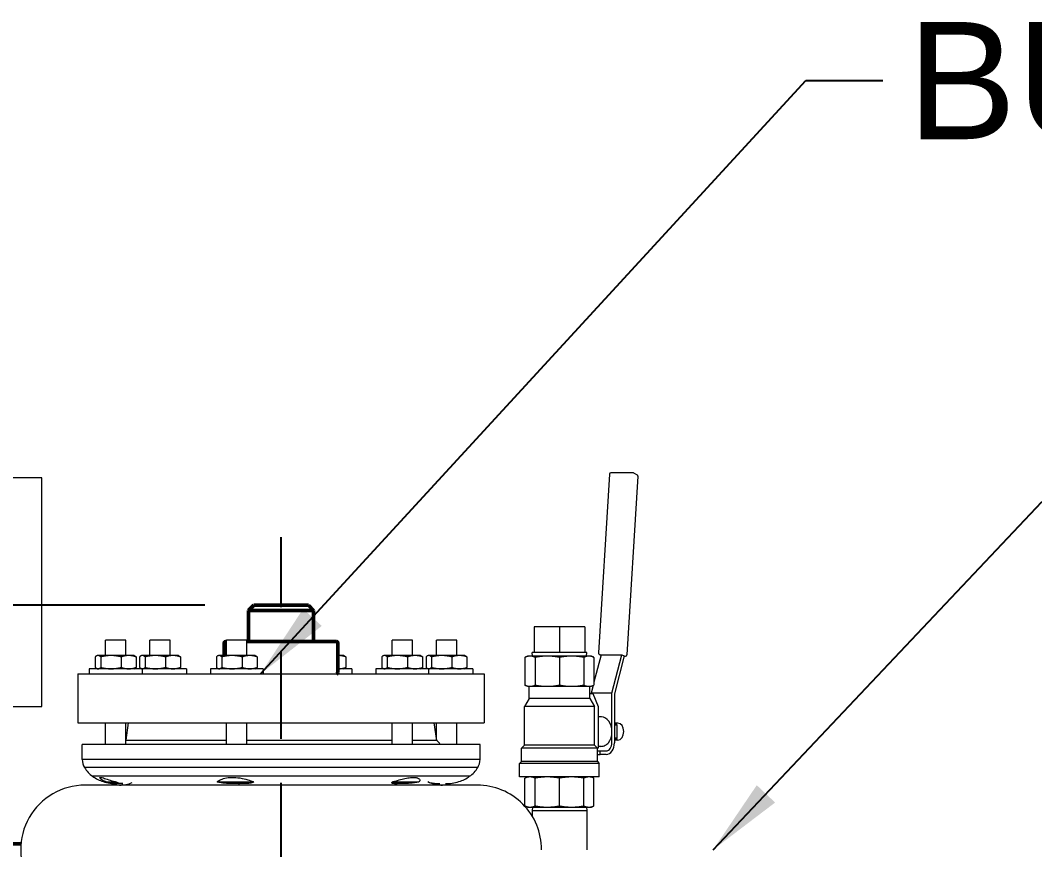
# Model space of a CAD drawing. Header units: inches. Extents: x 15 to 402, y 6 to 258.
# Drawn here: x 303.27 to 318.87, y 126.74 to 139.48 of the extents above; entities that cross this region are included whole.
import ezdxf

# ---------------------------------------------------------------- set-up
doc = ezdxf.new("R2010")
doc.units = ezdxf.units.IN
doc.header["$LTSCALE"] = 12
doc.header["$MEASUREMENT"] = 0
doc.linetypes.add('CHAIN', pattern=[0.7087, 0.4724, -0.0591, 0.1181, -0.0591])
doc.layers.add('Centerline', color=5, linetype='CHAIN', lineweight=25, true_color=0x0000ff)
for name, color, linetype, lineweight in [('Dimension (ANSI)', 7, 'Continuous', 25), ('Symbol', 7, 'Continuous', 25), ('Symbol (ANSI)', 7, 'Continuous', 25), ('Visible (ANSI)', 7, 'Continuous', 50)]:
    doc.layers.add(name, color=color, linetype=linetype, lineweight=lineweight)
doc.styles.add('MEMCOR Medium', font='arial.ttf')
doc.styles.add('Standard D-E', font='arial.ttf')
doc.dimstyles.new('Default (ANSI)', dxfattribs={"dimscale": 12, "dimtxt": 0.15, "dimasz": 0.098425, "dimexe": 0.125, "dimexo": 0.0625, "dimgap": 0.031496, "dimtad": 0, "dimtih": 1, "dimtoh": 1, "dimdec": 4, "dimrnd": 1e-08, "dimzin": 3, "dimdsep": 46, "dimlunit": 5, "dimtxsty": 'MEMCOR Medium', "dimcen": 0.09, "dimdle": 0.393701, "dimclrd": 256, "dimclre": 256, "dimclrt": 256, "dimadec": 0, "dimazin": 1, "dimtfac": 0.8, "dimtofl": 0, "dimtmove": 0, "dimatfit": 3, "dimfxl": 1, "dimfrac": 1, "dimtolj": 1, "dimtzin": 4, "dimlwd": -1, "dimlwe": -1, "dimarcsym": 0})
doc.dimstyles.new('Default (ANSI)$7', dxfattribs={"dimscale": 12, "dimtxt": 0.15, "dimasz": 0.098425, "dimexe": 0.125, "dimexo": 0.0625, "dimgap": 0.031496, "dimtad": 0, "dimtih": 1, "dimtoh": 1, "dimdec": 4, "dimrnd": 1e-08, "dimzin": 3, "dimdsep": 46, "dimlunit": 5, "dimtxsty": 'MEMCOR Medium', "dimcen": 0.09, "dimdle": 0.393701, "dimclrd": 256, "dimclre": 256, "dimclrt": 256, "dimadec": 0, "dimazin": 1, "dimtfac": 0.8, "dimtofl": 0, "dimtmove": 0, "dimatfit": 3, "dimfxl": 1, "dimfrac": 1, "dimtolj": 1, "dimtzin": 4, "dimlwd": -1, "dimlwe": -1, "dimarcsym": 0})
doc.dimstyles.new('Default D-E$7', dxfattribs={"dimscale": 12, "dimtxt": 0.15, "dimasz": 0.098425, "dimexe": 0.125, "dimexo": 0.0625, "dimgap": 0.031496, "dimtad": 0, "dimtih": 1, "dimtoh": 1, "dimrnd": 1e-08, "dimzin": 4, "dimdsep": 46, "dimtxsty": 'Standard D-E', "dimcen": 0.09, "dimdle": 0.393701, "dimclrd": 256, "dimclre": 256, "dimclrt": 256, "dimadec": 0, "dimazin": 1, "dimtfac": 1, "dimtofl": 0, "dimtmove": 0, "dimatfit": 3, "dimfxl": 1, "dimtolj": 1, "dimtzin": 4, "dimlwd": -1, "dimlwe": -1, "dimarcsym": 0})

# ---------------------------------------------------------------- blocks, each defined once
blk = doc.blocks.new('*D27')
at = {"layer": 'Defpoints', "color": 0, "transparency": 16777216}
for p in [(306.861, 130.491), (258.848, 39.736), (286.657, 39.736)]:
    blk.add_point(p, dxfattribs=at)
at = {"layer": 'Dimension (ANSI)', "transparency": 16777216}
for p, q in [((306.111, 130.491), (257.348, 130.491)), ((258.848, 129.31), (258.848, 91.259)), ((258.848, 40.917), (258.848, 78.967)), ((285.907, 39.736), (257.348, 39.736))]:
    blk.add_line(p, q, dxfattribs=at)
for points in [[(258.651, 129.31), (259.045, 129.31), (258.848, 130.491)], [(258.651, 40.917), (259.045, 40.917), (258.848, 39.736)]]:
    blk.add_solid(points, dxfattribs=at)
at = {"layer": 'Dimension (ANSI)', "transparency": 16777216, "char_height": 1.8, "attachment_point": 5, "style": 'MEMCOR Medium'}
for s, insert in [('\\A1; \\fArial|b0|i0;90{\\H0.8x;\\S3#4;} in', (258.848, 86.962)), ('\\A1;[2305.2 mm]{\\P\\fArial|b0|i0;SHIPPING HEIGHT\\P\\fArial|b0|i0;REF.}', (258.848, 80.816))]:
    blk.add_mtext(s, dxfattribs=dict(at, insert=insert))

msp = doc.modelspace()

# ---------------------------------------------------------------- linework, layer by layer
at = {"layer": 'Centerline', "ltscale": 0.952448}
msp.add_line((307.28121, 41.36326), (307.28121, 131.53714), dxfattribs=at)
at = {"layer": 'Visible (ANSI)', "linetype": 'Continuous', "lineweight": 18}
for p, q in [((303.60109, 132.44911), (296.11209, 132.44911)), ((303.60109, 128.93711), (303.60109, 132.44911)), ((312.33095, 132.50692), (312.16104, 129.76041)), ((312.69014, 132.52652), (312.35179, 132.52652)), ((312.76888, 132.47454), (312.59897, 129.72803)), ((312.69969, 132.5242), (312.75759, 132.4944)), ((311.17219, 130.15778), (311.17219, 129.76408)), ((311.56193, 130.15778), (311.17219, 130.15778)), ((311.95168, 130.15778), (311.56193, 130.15778)), ((311.56193, 130.15778), (311.56193, 129.76408)), ((311.95168, 130.15778), (311.95168, 129.76408)), ((304.89565, 129.95586), (304.58315, 129.95586)), ((304.58315, 129.71886), (304.58315, 129.95586)), ((304.89565, 129.71886), (304.89565, 129.95586)), ((305.577, 129.95586), (305.2645, 129.95586)), ((305.2645, 129.71886), (305.2645, 129.95586)), ((305.577, 129.71886), (305.577, 129.95586)), ((306.75711, 129.95586), (306.44461, 129.95586)), ((306.44461, 129.71886), (306.44461, 129.95586)), ((306.75711, 129.71886), (306.75711, 129.95586)), ((309.29991, 129.95586), (308.98741, 129.95586)), ((308.98741, 129.71886), (308.98741, 129.95586)), ((309.29991, 129.71886), (309.29991, 129.95586)), ((309.98125, 129.95586), (309.66875, 129.95586)), ((309.66875, 129.71886), (309.66875, 129.95586)), ((309.98125, 129.71886), (309.98125, 129.95586)), ((311.98058, 129.76408), (311.14328, 129.76408)), ((311.14497, 129.70997), (311.14328, 129.76408)), ((311.97889, 129.70997), (311.98058, 129.76408)), ((304.42543, 129.69856), (304.42543, 129.53617)), ((304.4579, 129.71886), (304.44797, 129.71423)), ((304.4675, 129.71886), (304.4579, 129.71886)), ((304.66655, 129.71886), (304.4675, 129.71886)), ((304.50956, 129.69856), (304.50956, 129.53617)), ((304.93845, 129.71886), (304.66655, 129.71886)), ((304.82353, 129.69856), (304.82353, 129.53617)), ((305.0209, 129.71886), (304.93845, 129.71886)), ((305.0209, 129.71886), (305.03083, 129.71423)), ((305.05338, 129.69856), (305.05338, 129.53617)), ((305.10677, 129.69856), (305.10677, 129.53617)), ((305.13925, 129.71886), (305.12932, 129.71423)), ((305.14884, 129.71886), (305.13925, 129.71886)), ((305.34789, 129.71886), (305.14884, 129.71886)), ((305.1909, 129.69856), (305.1909, 129.53617)), ((305.6198, 129.71886), (305.34789, 129.71886)), ((305.50487, 129.69856), (305.50487, 129.53617)), ((305.70225, 129.71886), (305.6198, 129.71886)), ((305.70225, 129.71886), (305.71218, 129.71423)), ((305.73472, 129.69856), (305.73472, 129.53617)), ((306.28689, 129.69856), (306.28689, 129.53617)), ((306.31936, 129.71886), (306.30943, 129.71423)), ((306.32895, 129.71886), (306.31936, 129.71886)), ((306.52801, 129.71886), (306.32895, 129.71886)), ((306.37102, 129.69856), (306.37102, 129.53617)), ((306.79991, 129.71886), (306.52801, 129.71886)), ((306.68499, 129.69856), (306.68499, 129.53617)), ((306.88236, 129.71886), (306.79991, 129.71886)), ((306.88236, 129.71886), (306.89229, 129.71423)), ((306.91484, 129.69856), (306.91484, 129.53617)), ((308.1626, 129.71886), (308.15621, 129.71886)), ((308.24505, 129.71886), (308.1626, 129.71886)), ((308.24505, 129.71886), (308.25498, 129.71423)), ((308.27752, 129.69856), (308.27752, 129.53617)), ((308.82969, 129.69856), (308.82969, 129.53617)), ((308.86216, 129.71886), (308.85223, 129.71423)), ((308.87175, 129.71886), (308.86216, 129.71886)), ((309.07081, 129.71886), (308.87175, 129.71886)), ((308.91382, 129.69856), (308.91382, 129.53617)), ((309.34271, 129.71886), (309.07081, 129.71886)), ((309.22779, 129.69856), (309.22779, 129.53617)), ((309.42516, 129.71886), (309.34271, 129.71886)), ((309.42516, 129.71886), (309.43509, 129.71423)), ((309.45764, 129.69856), (309.45764, 129.53617)), ((309.51103, 129.69856), (309.51103, 129.53617)), ((309.5435, 129.71886), (309.53357, 129.71423)), ((309.5531, 129.71886), (309.5435, 129.71886)), ((309.75215, 129.71886), (309.5531, 129.71886)), ((309.59516, 129.69856), (309.59516, 129.53617)), ((310.02405, 129.71886), (309.75215, 129.71886)), ((309.90913, 129.69856), (309.90913, 129.53617)), ((310.1065, 129.71886), (310.02405, 129.71886)), ((310.1065, 129.71886), (310.11643, 129.71423)), ((310.13898, 129.69856), (310.13898, 129.53617)), ((311.07193, 129.70997), (311.03156, 129.69115)), ((311.03156, 129.69115), (311.03156, 129.2648)), ((311.10923, 129.70997), (311.07193, 129.70997)), ((311.37442, 129.70997), (311.10923, 129.70997)), ((311.1869, 129.69115), (311.1869, 129.2648)), ((311.74945, 129.70997), (311.37442, 129.70997)), ((311.56193, 129.69115), (311.56193, 129.2648)), ((312.01463, 129.70997), (311.74945, 129.70997)), ((311.93696, 129.69115), (311.93696, 129.2648)), ((312.05193, 129.70997), (312.01463, 129.70997)), ((312.05193, 129.70997), (312.0923, 129.69115)), ((312.20067, 129.73197), (312.0923, 129.3109)), ((312.0923, 129.69115), (312.0923, 129.2648)), ((312.17232, 129.74056), (312.19931, 129.72666)), ((312.20067, 129.73197), (312.52057, 129.73197)), ((312.36847, 129.14097), (312.52057, 129.73197)), ((312.55666, 129.71339), (312.40688, 129.1314)), ((312.52057, 129.73197), (312.55666, 129.71339)), ((312.55539, 129.70844), (312.57813, 129.70844)), ((305.1454, 129.51586), (304.3334, 129.51586)), ((304.3334, 129.51586), (304.3334, 129.43586)), ((304.4579, 129.51586), (304.44797, 129.52049)), ((305.0209, 129.51586), (305.03083, 129.52049)), ((305.13925, 129.51586), (305.12932, 129.52049)), ((305.82675, 129.51586), (305.1454, 129.51586)), ((305.1454, 129.51586), (305.1454, 129.43586)), ((305.70225, 129.51586), (305.71218, 129.52049)), ((305.82675, 129.51586), (305.82675, 129.43586)), ((307.00686, 129.51586), (306.19486, 129.51586)), ((306.19486, 129.51586), (306.19486, 129.43586)), ((306.31936, 129.51586), (306.30943, 129.52049)), ((306.88236, 129.51586), (306.89229, 129.52049)), ((307.00686, 129.51586), (307.00686, 129.43586)), ((308.36955, 129.51586), (308.15621, 129.51586)), ((308.24505, 129.51586), (308.25498, 129.52049)), ((308.36955, 129.51586), (308.36955, 129.43586)), ((309.54966, 129.51586), (308.73766, 129.51586)), ((308.73766, 129.51586), (308.73766, 129.43586)), ((308.86216, 129.51586), (308.85223, 129.52049)), ((309.42516, 129.51586), (309.43509, 129.52049)), ((309.5435, 129.51586), (309.53357, 129.52049)), ((309.54966, 129.51586), (309.54966, 129.43586)), ((310.231, 129.51586), (309.54966, 129.51586)), ((310.1065, 129.51586), (310.11643, 129.52049)), ((310.231, 129.51586), (310.231, 129.43586)), ((304.15621, 129.43586), (310.40621, 129.43586)), ((304.15621, 129.43586), (304.15621, 128.68586)), ((310.40621, 129.43586), (310.40621, 128.68586)), ((311.07193, 129.24597), (311.03156, 129.2648)), ((311.07193, 129.24597), (311.10923, 129.24597)), ((311.09643, 129.06037), (311.09643, 129.24597)), ((311.10923, 129.24597), (311.37442, 129.24597)), ((311.37442, 129.24597), (311.74945, 129.24597)), ((311.74945, 129.24597), (312.01463, 129.24597)), ((312.01463, 129.24597), (312.05193, 129.24597)), ((312.02743, 129.06037), (312.02743, 129.24597)), ((312.02743, 129.13596), (312.07503, 129.13596)), ((312.07882, 129.25851), (312.04857, 129.14097)), ((312.36847, 129.14097), (312.04857, 129.14097)), ((312.04857, 129.14097), (312.04857, 129.13596)), ((312.05193, 129.24597), (312.0923, 129.2648)), ((312.07503, 129.13596), (312.15732, 128.93439)), ((312.36847, 128.54997), (312.36847, 129.14097)), ((311.09643, 129.06037), (311.0237, 128.93439)), ((312.02743, 129.06037), (311.09643, 129.06037)), ((312.02743, 129.06037), (312.10017, 128.93439)), ((312.40688, 129.1314), (312.40688, 128.37947)), ((296.11209, 128.93711), (303.60109, 128.93711)), ((312.10017, 128.93439), (311.0237, 128.93439)), ((311.0237, 128.34068), (311.0237, 128.93439)), ((312.10017, 128.34068), (312.10017, 128.93439)), ((312.15732, 128.93439), (312.15732, 128.29704)), ((304.15621, 128.68586), (310.40621, 128.68586)), ((304.58315, 128.35342), (304.58315, 128.68586)), ((304.93231, 128.68586), (304.89565, 128.41818)), ((304.89565, 128.35342), (304.89565, 128.68586)), ((306.44461, 128.35342), (306.44461, 128.68586)), ((306.75711, 128.35342), (306.75711, 128.68586)), ((308.98741, 128.35342), (308.98741, 128.68586)), ((309.29991, 128.35342), (309.29991, 128.68586)), ((309.6321, 128.68586), (309.66916, 128.41524)), ((309.66875, 128.41818), (309.66875, 128.68586)), ((309.98125, 128.35342), (309.98125, 128.68586)), ((312.20852, 128.77617), (312.15732, 128.77617)), ((312.44679, 128.65043), (312.40688, 128.68302)), ((312.45819, 128.68047), (312.41, 128.68047)), ((312.36847, 128.37947), (312.36847, 128.54997)), ((312.44679, 128.65043), (312.40688, 128.65043)), ((312.44679, 128.44951), (312.44679, 128.65043)), ((310.34111, 128.35342), (304.2233, 128.35342)), ((304.2233, 128.12272), (304.2233, 128.35342)), ((306.44461, 128.41524), (304.89565, 128.41524)), ((308.98741, 128.41524), (306.75711, 128.41524)), ((309.66916, 128.41524), (309.29991, 128.41524)), ((310.34111, 128.12272), (310.34111, 128.35342)), ((312.40688, 128.41693), (312.44679, 128.44951)), ((312.44679, 128.44951), (312.40688, 128.44951)), ((312.45819, 128.41947), (312.41, 128.41947)), ((311.0237, 128.34068), (310.98006, 128.29704)), ((312.14381, 128.29704), (310.98006, 128.29704)), ((310.98006, 128.09082), (310.98006, 128.29704)), ((312.10017, 128.34068), (311.0237, 128.34068)), ((312.10017, 128.34068), (312.14381, 128.29704)), ((312.15732, 128.29704), (312.14381, 128.29704)), ((312.14381, 128.09082), (312.14381, 128.29704)), ((312.14381, 128.25447), (312.18636, 128.25447)), ((312.14381, 128.20015), (312.18636, 128.20015)), ((312.19926, 128.32377), (312.15732, 128.32377)), ((312.18636, 128.25447), (312.28008, 128.25447)), ((312.18636, 128.20015), (312.18636, 128.25447)), ((312.28008, 128.20015), (312.18636, 128.20015)), ((310.34111, 128.12272), (304.2233, 128.12272)), ((310.98006, 128.09082), (310.94943, 128.0602)), ((312.17443, 128.0602), (310.94943, 128.0602)), ((310.94943, 127.85397), (310.94943, 128.0602)), ((312.14381, 128.09082), (310.98006, 128.09082)), ((312.14381, 128.09082), (312.17443, 128.0602)), ((312.17443, 127.85397), (312.17443, 128.0602)), ((310.30445, 127.99634), (304.25996, 127.99634)), ((310.18018, 127.86427), (304.38422, 127.86427)), ((304.59479, 127.77766), (304.74599, 127.77766)), ((306.30023, 127.77766), (306.67824, 127.77766)), ((306.67824, 127.77766), (306.86451, 127.77766)), ((308.98765, 127.77766), (309.40072, 127.77766)), ((312.17443, 127.85397), (310.94943, 127.85397)), ((311.07193, 127.85397), (311.03156, 127.83515)), ((311.03156, 127.4088), (311.03156, 127.83515)), ((311.1869, 127.4088), (311.1869, 127.83515)), ((311.56193, 127.4088), (311.56193, 127.83515)), ((311.93696, 127.4088), (311.93696, 127.83515)), ((312.05193, 127.85397), (312.0923, 127.83515)), ((312.0923, 127.4088), (312.0923, 127.83515)), ((310.29692, 127.72794), (304.26749, 127.72794)), ((311.07193, 127.38997), (311.03156, 127.4088)), ((311.07193, 127.38997), (311.10923, 127.38997)), ((311.10923, 127.38997), (311.37442, 127.38997)), ((311.14497, 127.38997), (311.14328, 127.33586)), ((311.14328, 127.33586), (311.98058, 127.33586)), ((311.14328, 127.33586), (311.14328, 127.2506)), ((311.37442, 127.38997), (311.74945, 127.38997)), ((311.74945, 127.38997), (312.01463, 127.38997)), ((311.97889, 127.38997), (311.98058, 127.33586)), ((311.98058, 127.33586), (311.98058, 126.73586)), ((312.01463, 127.38997), (312.05193, 127.38997)), ((312.05193, 127.38997), (312.0923, 127.4088))]:
    msp.add_line(p, q, dxfattribs=at)
at = {"layer": 'Visible (ANSI)'}
for p, q in [((306.86121, 130.49086), (306.78121, 130.41086)), ((307.78121, 130.41086), (306.78121, 130.41086)), ((306.78121, 129.93586), (306.78121, 130.41086)), ((306.86121, 130.49086), (307.70121, 130.49086)), ((307.70121, 130.49086), (307.78121, 130.41086)), ((307.78121, 129.93586), (307.78121, 130.41086)), ((306.44461, 129.93586), (306.43121, 129.93586)), ((308.13121, 129.93586), (306.75711, 129.93586)), ((306.40621, 129.91086), (306.40621, 129.79024)), ((308.15621, 129.91086), (308.15621, 129.46086)), ((303.28242, 126.82711), (295.04409, 126.82711))]:
    msp.add_line(p, q, dxfattribs=at)
at = {"layer": 'Visible (ANSI)', "linetype": 'Continuous', "lineweight": 18}
for centre, radius, start, end in [((312.35179, 132.50564), 0.02088, 90, 176.459975), ((312.69014, 132.50564), 0.02088, 62.763687, 90), ((312.74804, 132.47583), 0.02088, 356.459975, 62.763687), ((312.18188, 129.75912), 0.02088, 176.459975, 242.763687), ((312.57813, 129.72932), 0.02088, 270, 356.459975), ((309.60244, 128.29501), 0.1375, 25.135481, 60.976088), ((304.51181, 128.13792), 0.28891, 183.015326, 209.34172), ((310.0526, 128.13792), 0.28891, 330.65828, 356.984674), ((304.63818, 128.22769), 0.44337, 211.453197, 235.054659), ((309.92623, 128.22769), 0.44337, 304.945341, 328.546803), ((304.70712, 128.30247), 0.54432, 233.614904, 253.026852), ((304.7556, 128.46129), 0.71038, 253.026852, 270), ((304.79872, 128.23105), 0.50311, 270, 292.396492), ((309.76569, 128.23105), 0.50311, 243.229985, 270), ((309.80881, 128.46129), 0.71038, 270, 286.973148), ((309.85729, 128.30247), 0.54432, 286.973148, 306.385096), ((304.26749, 126.73892), 0.98901, 90, 210.573878), ((310.29692, 126.73892), 0.98901, 359.822701, 90)]:
    msp.add_arc(centre, radius, start, end, dxfattribs=at)
at = {"layer": 'Visible (ANSI)'}
for centre, start, end in [((306.43121, 129.91086), 90, 180), ((308.13121, 129.91086), 0, 90), ((308.13121, 129.46086), 270, 0)]:
    msp.add_arc(centre, 0.025, start, end, dxfattribs=at)
at = {"layer": 'Visible (ANSI)', "linetype": 'Continuous', "lineweight": 18}
for centre, major_axis, ratio, start_param, end_param in [((312.20852, 128.54997), (0, 0.2262), 0.70710678, 4.71238898, 6.28318531), ((312.45819, 128.54997), (0, -0.1305), 0.70710678, 0, 3.14159265), ((312.20852, 128.54997), (0, 0.2262), 0.70710678, 3.85862729, 4.71238898), ((312.28008, 128.37947), (0, -0.17932), 0.70710678, 0, 1.57079633), ((312.28008, 128.37947), (0, -0.125), 0.70710678, 0, 1.57079633), ((304.84169, 128.46129), (0, -0.71038), 0.96592583, 0, 0.01134001), ((306.62827, 128.46129), (0, -0.71038), 0.25881905, 0, 0.27525005), ((309.06879, 128.46129), (0, -0.71038), 0.70710678, 6.11799029, 6.28318531), ((309.72272, 128.46129), (0, -0.71038), 0.96592583, 6.0493702, 6.28318531)]:
    msp.add_ellipse(centre, major_axis=major_axis, ratio=ratio, start_param=start_param, end_param=end_param, dxfattribs=at)
at = {"layer": 'Visible (ANSI)'}
msp.add_open_spline([(306.40622, 129.79021), (306.40622, 129.78418), (306.4065, 129.77675), (306.40739, 129.75811), (306.40808, 129.74549), (306.40878, 129.72722), (306.40892, 129.72308), (306.40904, 129.71885)], degree=3, knots=[-1.649718408, -1.649718408, -1.649718408, -1.649718408, -1.545652621, -1.545652621, -1.429649102, -1.429649102, -1.396985446, -1.396985446, -1.396985446, -1.396985446], dxfattribs=at)
at = {"layer": 'Visible (ANSI)', "linetype": 'Continuous', "lineweight": 18}
for points, weights in [([(304.4675, 129.71886), (304.44797, 129.71886), (304.42543, 129.69856)], [1, 1.0379548493, 1]), ([(304.50956, 129.69856), (304.48702, 129.71886), (304.4675, 129.71886)], [1, 1.0379548493, 1]), ([(304.66655, 129.71886), (304.59369, 129.71886), (304.50956, 129.69856)], [1, 1.0379548493, 1]), ([(304.82353, 129.69856), (304.7394, 129.71886), (304.66655, 129.71886)], [1, 1.0379548493, 1]), ([(304.93845, 129.71886), (304.88512, 129.71886), (304.82353, 129.69856)], [1, 1.0379548493, 1]), ([(305.05338, 129.69856), (304.99179, 129.71886), (304.93845, 129.71886)], [1, 1.0379548493, 1]), ([(305.03083, 129.71423), (305.04149, 129.70926), (305.05338, 129.69856)], [1.01895290532, 1.01965956375, 1]), ([(305.14884, 129.71886), (305.12932, 129.71886), (305.10677, 129.69856)], [1, 1.0379548493, 1]), ([(305.1909, 129.69856), (305.16836, 129.71886), (305.14884, 129.71886)], [1, 1.0379548493, 1]), ([(305.34789, 129.71886), (305.27503, 129.71886), (305.1909, 129.69856)], [1, 1.0379548493, 1]), ([(305.50487, 129.69856), (305.42075, 129.71886), (305.34789, 129.71886)], [1, 1.0379548493, 1]), ([(305.6198, 129.71886), (305.56646, 129.71886), (305.50487, 129.69856)], [1, 1.0379548493, 1]), ([(305.73472, 129.69856), (305.67313, 129.71886), (305.6198, 129.71886)], [1, 1.0379548493, 1]), ([(305.71218, 129.71423), (305.72283, 129.70926), (305.73472, 129.69856)], [1.01895290532, 1.01965956375, 1]), ([(306.32895, 129.71886), (306.30943, 129.71886), (306.28689, 129.69856)], [1, 1.0379548493, 1]), ([(306.37102, 129.69856), (306.34848, 129.71886), (306.32895, 129.71886)], [1, 1.0379548493, 1]), ([(306.52801, 129.71886), (306.45515, 129.71886), (306.37102, 129.69856)], [1, 1.0379548493, 1]), ([(306.68499, 129.69856), (306.60086, 129.71886), (306.52801, 129.71886)], [1, 1.0379548493, 1]), ([(306.79991, 129.71886), (306.74658, 129.71886), (306.68499, 129.69856)], [1, 1.0379548493, 1]), ([(306.91484, 129.69856), (306.85325, 129.71886), (306.79991, 129.71886)], [1, 1.0379548493, 1]), ([(306.89229, 129.71423), (306.90295, 129.70926), (306.91484, 129.69856)], [1.01895290532, 1.01965956375, 1]), ([(308.1626, 129.71886), (308.1594, 129.71886), (308.15621, 129.7188)], [1, 1.00219391469, 1.00413419845]), ([(308.27752, 129.69856), (308.21593, 129.71886), (308.1626, 129.71886)], [1, 1.0379548493, 1]), ([(308.25498, 129.71423), (308.26563, 129.70926), (308.27752, 129.69856)], [1.01895290532, 1.01965956375, 1]), ([(308.87175, 129.71886), (308.85223, 129.71886), (308.82969, 129.69856)], [1, 1.0379548493, 1]), ([(308.91382, 129.69856), (308.89128, 129.71886), (308.87175, 129.71886)], [1, 1.0379548493, 1]), ([(309.07081, 129.71886), (308.99795, 129.71886), (308.91382, 129.69856)], [1, 1.0379548493, 1]), ([(309.22779, 129.69856), (309.14366, 129.71886), (309.07081, 129.71886)], [1, 1.0379548493, 1]), ([(309.34271, 129.71886), (309.28938, 129.71886), (309.22779, 129.69856)], [1, 1.0379548493, 1]), ([(309.45764, 129.69856), (309.39605, 129.71886), (309.34271, 129.71886)], [1, 1.0379548493, 1]), ([(309.43509, 129.71423), (309.44575, 129.70926), (309.45764, 129.69856)], [1.01895290532, 1.01965956375, 1]), ([(309.5531, 129.71886), (309.53357, 129.71886), (309.51103, 129.69856)], [1, 1.0379548493, 1]), ([(309.59516, 129.69856), (309.57262, 129.71886), (309.5531, 129.71886)], [1, 1.0379548493, 1]), ([(309.75215, 129.71886), (309.67929, 129.71886), (309.59516, 129.69856)], [1, 1.0379548493, 1]), ([(309.90913, 129.69856), (309.825, 129.71886), (309.75215, 129.71886)], [1, 1.0379548493, 1]), ([(310.02405, 129.71886), (309.97072, 129.71886), (309.90913, 129.69856)], [1, 1.0379548493, 1]), ([(310.13898, 129.69856), (310.07739, 129.71886), (310.02405, 129.71886)], [1, 1.0379548493, 1]), ([(310.11643, 129.71423), (310.12709, 129.70926), (310.13898, 129.69856)], [1.01895290532, 1.01965956375, 1]), ([(311.10923, 129.70997), (311.07193, 129.70997), (311.03156, 129.69115)], [1, 1.0562990584, 1.07162109099]), ([(311.1869, 129.69115), (311.14653, 129.70997), (311.10923, 129.70997)], [1.07162109099, 1.0562990584, 1]), ([(311.37442, 129.70997), (311.28437, 129.70997), (311.1869, 129.69115)], [1, 1.0562990584, 1.07162109099]), ([(311.56193, 129.69115), (311.46447, 129.70997), (311.37442, 129.70997)], [1.07162109099, 1.0562990584, 1]), ([(311.74945, 129.70997), (311.6594, 129.70997), (311.56193, 129.69115)], [1, 1.0562990584, 1.07162109099]), ([(311.93696, 129.69115), (311.8395, 129.70997), (311.74945, 129.70997)], [1.07162109099, 1.0562990584, 1]), ([(312.01463, 129.70997), (311.97733, 129.70997), (311.93696, 129.69115)], [1, 1.0562990584, 1.07162109099]), ([(312.0923, 129.69115), (312.05193, 129.70997), (312.01463, 129.70997)], [1.07162109099, 1.0562990584, 1]), ([(304.42543, 129.53617), (304.44797, 129.51586), (304.4675, 129.51586)], [1, 1.0379548493, 1]), ([(304.4675, 129.51586), (304.48702, 129.51586), (304.50956, 129.53617)], [1, 1.0379548493, 1]), ([(304.50956, 129.53617), (304.59369, 129.51586), (304.66655, 129.51586)], [1, 1.0379548493, 1]), ([(304.66655, 129.51586), (304.7394, 129.51586), (304.82353, 129.53617)], [1, 1.0379548493, 1]), ([(304.82353, 129.53617), (304.88512, 129.51586), (304.93845, 129.51586)], [1, 1.0379548493, 1]), ([(304.93845, 129.51586), (304.99179, 129.51586), (305.05338, 129.53617)], [1, 1.0379548493, 1]), ([(305.05338, 129.53617), (305.04149, 129.52546), (305.03083, 129.52049)], [1, 1.01965956375, 1.01895290532]), ([(305.10677, 129.53617), (305.12932, 129.51586), (305.14884, 129.51586)], [1, 1.0379548493, 1]), ([(305.14884, 129.51586), (305.16836, 129.51586), (305.1909, 129.53617)], [1, 1.0379548493, 1]), ([(305.1909, 129.53617), (305.27503, 129.51586), (305.34789, 129.51586)], [1, 1.0379548493, 1]), ([(305.34789, 129.51586), (305.42075, 129.51586), (305.50487, 129.53617)], [1, 1.0379548493, 1]), ([(305.50487, 129.53617), (305.56646, 129.51586), (305.6198, 129.51586)], [1, 1.0379548493, 1]), ([(305.6198, 129.51586), (305.67313, 129.51586), (305.73472, 129.53617)], [1, 1.0379548493, 1]), ([(305.73472, 129.53617), (305.72283, 129.52546), (305.71218, 129.52049)], [1, 1.01965956375, 1.01895290532]), ([(306.28689, 129.53617), (306.30943, 129.51586), (306.32895, 129.51586)], [1, 1.0379548493, 1]), ([(306.32895, 129.51586), (306.34848, 129.51586), (306.37102, 129.53617)], [1, 1.0379548493, 1]), ([(306.37102, 129.53617), (306.45515, 129.51586), (306.52801, 129.51586)], [1, 1.0379548493, 1]), ([(306.52801, 129.51586), (306.60086, 129.51586), (306.68499, 129.53617)], [1, 1.0379548493, 1]), ([(306.68499, 129.53617), (306.74658, 129.51586), (306.79991, 129.51586)], [1, 1.0379548493, 1]), ([(306.79991, 129.51586), (306.85325, 129.51586), (306.91484, 129.53617)], [1, 1.0379548493, 1]), ([(306.91484, 129.53617), (306.90295, 129.52546), (306.89229, 129.52049)], [1, 1.01965956375, 1.01895290532]), ([(308.15621, 129.51593), (308.1594, 129.51586), (308.1626, 129.51586)], [1.00413419845, 1.00219391469, 1]), ([(308.1626, 129.51586), (308.21593, 129.51586), (308.27752, 129.53617)], [1, 1.0379548493, 1]), ([(308.27752, 129.53617), (308.26563, 129.52546), (308.25498, 129.52049)], [1, 1.01965956375, 1.01895290532]), ([(308.82969, 129.53617), (308.85223, 129.51586), (308.87175, 129.51586)], [1, 1.0379548493, 1]), ([(308.87175, 129.51586), (308.89128, 129.51586), (308.91382, 129.53617)], [1, 1.0379548493, 1]), ([(308.91382, 129.53617), (308.99795, 129.51586), (309.07081, 129.51586)], [1, 1.0379548493, 1]), ([(309.07081, 129.51586), (309.14366, 129.51586), (309.22779, 129.53617)], [1, 1.0379548493, 1]), ([(309.22779, 129.53617), (309.28938, 129.51586), (309.34271, 129.51586)], [1, 1.0379548493, 1]), ([(309.34271, 129.51586), (309.39605, 129.51586), (309.45764, 129.53617)], [1, 1.0379548493, 1]), ([(309.45764, 129.53617), (309.44575, 129.52546), (309.43509, 129.52049)], [1, 1.01965956375, 1.01895290532]), ([(309.51103, 129.53617), (309.53357, 129.51586), (309.5531, 129.51586)], [1, 1.0379548493, 1]), ([(309.5531, 129.51586), (309.57262, 129.51586), (309.59516, 129.53617)], [1, 1.0379548493, 1]), ([(309.59516, 129.53617), (309.67929, 129.51586), (309.75215, 129.51586)], [1, 1.0379548493, 1]), ([(309.75215, 129.51586), (309.825, 129.51586), (309.90913, 129.53617)], [1, 1.0379548493, 1]), ([(309.90913, 129.53617), (309.97072, 129.51586), (310.02405, 129.51586)], [1, 1.0379548493, 1]), ([(310.02405, 129.51586), (310.07739, 129.51586), (310.13898, 129.53617)], [1, 1.0379548493, 1]), ([(310.13898, 129.53617), (310.12709, 129.52546), (310.11643, 129.52049)], [1, 1.01965956375, 1.01895290532]), ([(311.03156, 129.2648), (311.07193, 129.24597), (311.10923, 129.24597)], [1.07162109099, 1.0562990584, 1]), ([(311.10923, 129.24597), (311.14653, 129.24597), (311.1869, 129.2648)], [1, 1.0562990584, 1.07162109099]), ([(311.1869, 129.2648), (311.28437, 129.24597), (311.37442, 129.24597)], [1.07162109099, 1.0562990584, 1]), ([(311.37442, 129.24597), (311.46447, 129.24597), (311.56193, 129.2648)], [1, 1.0562990584, 1.07162109099]), ([(311.56193, 129.2648), (311.6594, 129.24597), (311.74945, 129.24597)], [1.07162109099, 1.0562990584, 1]), ([(311.74945, 129.24597), (311.8395, 129.24597), (311.93696, 129.2648)], [1, 1.0562990584, 1.07162109099]), ([(311.93696, 129.2648), (311.97733, 129.24597), (312.01463, 129.24597)], [1.07162109099, 1.0562990584, 1]), ([(312.01463, 129.24597), (312.05193, 129.24597), (312.0923, 129.2648)], [1, 1.0562990584, 1.07162109099]), ([(311.10923, 127.85397), (311.07193, 127.85397), (311.03156, 127.83515)], [1, 1.04927042368, 1.05740736242]), ([(311.1869, 127.83515), (311.14653, 127.85397), (311.10923, 127.85397)], [1.05740736242, 1.04927042368, 1]), ([(311.37442, 127.85397), (311.28437, 127.85397), (311.1869, 127.83515)], [1, 1.04927042368, 1.05740736242]), ([(311.56193, 127.83515), (311.46447, 127.85397), (311.37442, 127.85397)], [1.05740736242, 1.04927042368, 1]), ([(311.74945, 127.85397), (311.6594, 127.85397), (311.56193, 127.83515)], [1, 1.04927042368, 1.05740736242]), ([(311.93696, 127.83515), (311.8395, 127.85397), (311.74945, 127.85397)], [1.05740736242, 1.04927042368, 1]), ([(312.01463, 127.85397), (311.97733, 127.85397), (311.93696, 127.83515)], [1, 1.04927042368, 1.05740736242]), ([(312.0923, 127.83515), (312.05193, 127.85397), (312.01463, 127.85397)], [1.05740736242, 1.04927042368, 1]), ([(311.03156, 127.4088), (311.07193, 127.38997), (311.10923, 127.38997)], [1.05740736242, 1.04927042368, 1]), ([(311.10923, 127.38997), (311.14653, 127.38997), (311.1869, 127.4088)], [1, 1.04927042368, 1.05740736242]), ([(311.1869, 127.4088), (311.28437, 127.38997), (311.37442, 127.38997)], [1.05740736242, 1.04927042368, 1]), ([(311.37442, 127.38997), (311.46447, 127.38997), (311.56193, 127.4088)], [1, 1.04927042368, 1.05740736242]), ([(311.56193, 127.4088), (311.6594, 127.38997), (311.74945, 127.38997)], [1.05740736242, 1.04927042368, 1]), ([(311.74945, 127.38997), (311.8395, 127.38997), (311.93696, 127.4088)], [1, 1.04927042368, 1.05740736242]), ([(311.93696, 127.4088), (311.97733, 127.38997), (312.01463, 127.38997)], [1.05740736242, 1.04927042368, 1]), ([(312.01463, 127.38997), (312.05193, 127.38997), (312.0923, 127.4088)], [1, 1.04927042368, 1.05740736242])]:
    msp.add_rational_spline(points, weights, degree=2, dxfattribs=at)
for points, knots in [([(312.19926, 128.32377), (312.21947, 128.32377), (312.24305, 128.32948), (312.28358, 128.35033), (312.30081, 128.36366), (312.31363, 128.37947)], [0, 0, 0, 0, 0.217762924, 0.217762924, 0.398672011, 0.398672011, 0.398672011, 0.398672011]), ([(304.58213, 127.78186), (304.5598, 127.78963), (304.54166, 127.79842), (304.51415, 127.81524), (304.50461, 127.8233), (304.49378, 127.8368), (304.49276, 127.8421), (304.49916, 127.84726), (304.50497, 127.84793), (304.52321, 127.84572), (304.53609, 127.84249), (304.5739, 127.83094), (304.60134, 127.82122), (304.66189, 127.80111), (304.69447, 127.79081), (304.72924, 127.78186)], [-1.7515344, -1.7515344, -1.7515344, -1.7515344, -1.5072642, -1.5072642, -1.26561295, -1.26561295, -1.01603872, -1.01603872, -0.81365919, -0.81365919, -0.59067163, -0.59067163, -0.28203199, -0.28203199, -0.00029653, -0.00029653, -0.00029653, -0.00029653]), ([(304.84169, 127.75092), (304.84142, 127.75092), (304.84114, 127.75092), (304.83991, 127.75092), (304.83888, 127.75092), (304.83361, 127.75092), (304.82837, 127.75092), (304.81406, 127.75099), (304.80441, 127.75108), (304.77007, 127.75192), (304.74111, 127.75338), (304.67635, 127.76044), (304.63717, 127.76674), (304.59479, 127.77766)], [-0.007943425, -0.007943425, -0.007943425, -0.007943425, 0, 0, 0.026559784, 0.026559784, 0.126932525, 0.126932525, 0.258040313, 0.258040313, 0.543841107, 0.543841107, 0.865806176, 0.865806176, 0.865806176, 0.865806176]), ([(304.74599, 127.77766), (304.7722, 127.76674), (304.79484, 127.76044), (304.82769, 127.75338), (304.8402, 127.75192), (304.84867, 127.75108), (304.84991, 127.75099), (304.84892, 127.75092), (304.84744, 127.75092), (304.84411, 127.75092), (304.84333, 127.75092), (304.84222, 127.75092), (304.84196, 127.75092), (304.84169, 127.75092)], [0, 0, 0, 0, 0.36984757, 0.36984757, 0.69815251, 0.69815251, 0.84875859, 0.84875859, 0.96405871, 0.96405871, 0.99456845, 0.99456845, 1.00369322, 1.00369322, 1.00369322, 1.00369322]), ([(306.62827, 127.75092), (306.62726, 127.75092), (306.62626, 127.75092), (306.62187, 127.75092), (306.61847, 127.75092), (306.60215, 127.75092), (306.58911, 127.75092), (306.55876, 127.75099), (306.54161, 127.75108), (306.4876, 127.75192), (306.45137, 127.75338), (306.37873, 127.76044), (306.3396, 127.76674), (306.30023, 127.77766)], [-0.007943425, -0.007943425, -0.007943425, -0.007943425, 0, 0, 0.026559784, 0.026559784, 0.126932525, 0.126932525, 0.258040314, 0.258040314, 0.543841108, 0.543841108, 0.865806178, 0.865806178, 0.865806178, 0.865806178]), ([(306.30391, 127.78186), (306.31179, 127.78986), (306.3255, 127.79894), (306.36364, 127.81743), (306.38933, 127.82677), (306.4509, 127.84151), (306.48716, 127.8464), (306.56634, 127.8481), (306.60816, 127.84458), (306.692, 127.83059), (306.73335, 127.82014), (306.80135, 127.79986), (306.82945, 127.79026), (306.85295, 127.78186)], [-1.75251203, -1.75251203, -1.75251203, -1.75251203, -1.50091949, -1.50091949, -1.21676475, -1.21676475, -0.90923135, -0.90923135, -0.59084001, -0.59084001, -0.26462762, -0.26462762, 0, 0, 0, 0]), ([(306.86451, 127.77766), (306.84353, 127.76674), (306.82096, 127.76044), (306.77447, 127.75338), (306.74935, 127.75192), (306.70681, 127.75108), (306.69258, 127.75099), (306.6658, 127.75092), (306.65376, 127.75092), (306.63797, 127.75092), (306.63464, 127.75092), (306.63028, 127.75092), (306.62928, 127.75092), (306.62827, 127.75092)], [0, 0, 0, 0, 0.36984756, 0.36984756, 0.69815251, 0.69815251, 0.84875858, 0.84875858, 0.96405871, 0.96405871, 0.99456845, 0.99456845, 1.00369322, 1.00369322, 1.00369322, 1.00369322]), ([(309.06879, 127.75092), (309.06805, 127.75092), (309.06732, 127.75092), (309.06416, 127.75092), (309.06179, 127.75092), (309.05075, 127.75092), (309.04294, 127.75092), (309.02691, 127.75099), (309.01941, 127.75108), (308.99974, 127.75192), (308.99246, 127.75338), (308.98458, 127.76044), (308.98463, 127.76674), (308.98765, 127.77766)], [-0.007943425, -0.007943425, -0.007943425, -0.007943425, 0, 0, 0.026559783, 0.026559783, 0.126932523, 0.126932523, 0.258040311, 0.258040311, 0.543841099, 0.543841099, 0.865806172, 0.865806172, 0.865806172, 0.865806172]), ([(309.00399, 127.78186), (309.03397, 127.78963), (309.06527, 127.79842), (309.12691, 127.81524), (309.15741, 127.8233), (309.21692, 127.8368), (309.24578, 127.8421), (309.29381, 127.84726), (309.31351, 127.84793), (309.35041, 127.84572), (309.36683, 127.84249), (309.39816, 127.83094), (309.40988, 127.82122), (309.41801, 127.80111), (309.41567, 127.79081), (309.40591, 127.78186)], [-1.7515344, -1.7515344, -1.7515344, -1.7515344, -1.5072642, -1.5072642, -1.26561295, -1.26561295, -1.01603872, -1.01603872, -0.81365919, -0.81365919, -0.59067163, -0.59067163, -0.28203199, -0.28203199, -0.00029653, -0.00029653, -0.00029653, -0.00029653]), ([(309.40072, 127.77766), (309.35353, 127.76674), (309.30832, 127.76044), (309.22898, 127.75338), (309.19135, 127.75192), (309.14034, 127.75108), (309.12487, 127.75099), (309.09908, 127.75092), (309.08853, 127.75092), (309.07606, 127.75092), (309.07351, 127.75092), (309.07026, 127.75092), (309.06952, 127.75092), (309.06879, 127.75092)], [0, 0, 0, 0, 0.36984756, 0.36984756, 0.69815251, 0.69815251, 0.84875858, 0.84875858, 0.96405871, 0.96405871, 0.99456845, 0.99456845, 1.00369322, 1.00369322, 1.00369322, 1.00369322])]:
    msp.add_open_spline(points, degree=3, knots=knots, dxfattribs=at)
for points in [[(304.59479, 127.77766), (304.59044, 127.77903), (304.58622, 127.78044), (304.58213, 127.78186)], [(304.72924, 127.78186), (304.73478, 127.78044), (304.74036, 127.77903), (304.74599, 127.77766)], [(306.30023, 127.77766), (306.30128, 127.77903), (306.30251, 127.78044), (306.30391, 127.78186)], [(306.85295, 127.78186), (306.85693, 127.78044), (306.86079, 127.77903), (306.86451, 127.77766)], [(308.98765, 127.77766), (308.99304, 127.77903), (308.99849, 127.78044), (309.00399, 127.78186)], [(309.40591, 127.78186), (309.40436, 127.78044), (309.40263, 127.77903), (309.40072, 127.77766)]]:
    msp.add_open_spline(points, degree=3, dxfattribs=at)

# ---------------------------------------------------------------- texts
at = {"layer": 'Symbol', "insert": (316.91032, 139.45232), "char_height": 1.8000001, "width": 21.5259154, "attachment_point": 1, "style": 'Standard D-E'}
msp.add_mtext('\\fArial|b0|i0;BUMP ASSEMBLY', dxfattribs=at)

# ---------------------------------------------------------------- dimensions: what is measured, and where the dimension line sits
at = {"layer": 'Dimension (ANSI)'}
dim = msp.add_linear_dim(base=(258.84784, 39.73586), p1=(306.86121, 130.49086), p2=(286.65683, 39.73586), angle=90, text=' \\fArial|b0|i0;<> in\\X[2305.2 mm]{\\P\\fArial|b0|i0;SHIPPING HEIGHT\\P\\fArial|b0|i0;REF.}', dimstyle='Default (ANSI)', override={"dimgap": 0.031496, "dimdec": 4, "dimpost": '', "dimtol": 0, "dimlim": 0, "dimtp": 0, "dimtm": 0, "dimtdec": 2, "dimatfit": 1}, dxfattribs=at)
dim.commit()
dim.dimension.update_dxf_attribs({"geometry": '*D27', "text_midpoint": (258.84784, 85.11336), "dimtype": 160})

# ---------------------------------------------------------------- leaders
at = {"layer": 'Symbol', "annotation_type": 0, "has_hookline": 1, "hookline_direction": 0, "text_width": 21.31637}
msp.add_leader([(306.96429, 129.43586), (315.35126, 138.55232), (316.53237, 138.55232)], dimstyle='Default D-E$7', override={"dimtad": 0}, dxfattribs=at)
at = {"layer": 'Symbol (ANSI)', "annotation_type": 0, "has_hookline": 1, "hookline_direction": 0, "text_width": 7.16071}
msp.add_leader([(313.92412, 126.73586), (318.97945, 132.07813), (320.16056, 132.07813)], dimstyle='Default (ANSI)$7', override={"dimtad": 0}, dxfattribs=at)

doc.saveas('drawing.dxf')
